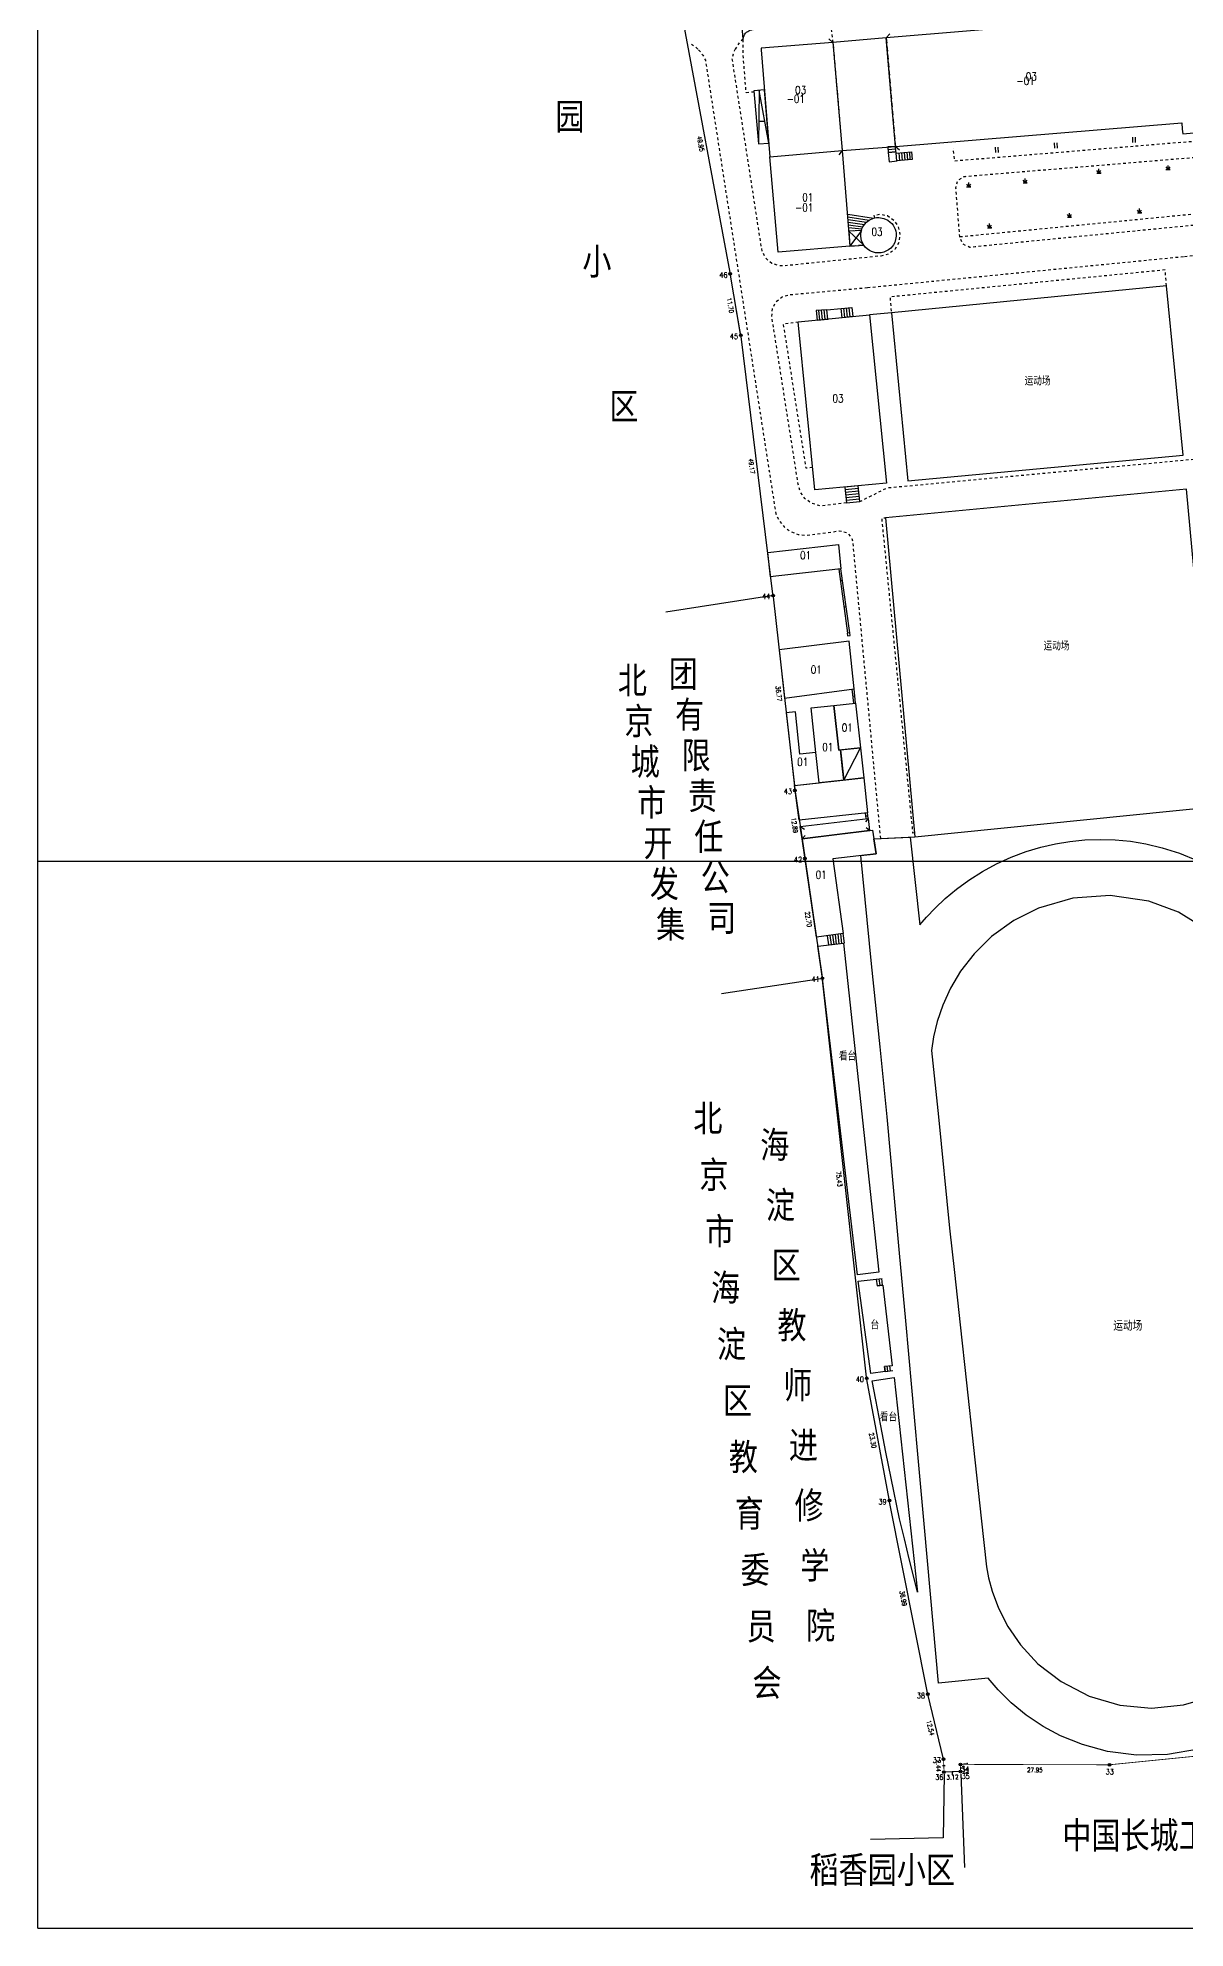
# Model space of a CAD drawing. Extents: x -9390 to -4743, y 24196 to 25839.
# Drawn here: x -9390 to -8960, y 24196 to 24905 of the extents above; entities that cross this region are included whole.
import ezdxf
from ezdxf.enums import TextEntityAlignment as Align

# ---------------------------------------------------------------- set-up
doc = ezdxf.new("R2010")
doc.units = 0
doc.header["$MEASUREMENT"] = 0
for name, pattern in [('X5', [3, 2, -1]), ('X6', [2, 1, -1]), ('X87', [7, 5, -2])]:
    doc.linetypes.add(name, pattern=pattern)
doc.layers.get('0').update_dxf_attribs({"linetype": 'CONTINUOUS'})
for name, color, linetype in [('BOUND', 7, 'CONTINUOUS'), ('DLDW', 14, 'CONTINUOUS'), ('DLSS', 5, 'CONTINUOUS'), ('JMD', 6, 'CONTINUOUS'), ('JZD', 1, 'CONTINUOUS'), ('TK', 7, 'CONTINUOUS'), ('YZH', 2, 'CONTINUOUS'), ('ZBTZ', 5, 'CONTINUOUS')]:
    doc.layers.add(name, color=color, linetype=linetype)
doc.styles.add('HZ', font='rs', dxfattribs={"width": 0.8, "bigfont": 'hztxt'})
doc.styles.add('黑体', font='SIMHEI.TTF', dxfattribs={"width": 0.8})
doc.linetypes.add('X19', pattern='A,4.5,[145,symbolx.shx,S=1,R=0,X=0,Y=1],4.5,-0.5,[146,symbolx.shx,S=1,R=0,X=0,Y=0],-0.5', length=10)
doc.linetypes.add('X71', pattern='A,5,[150,symbolx.shx,S=1,R=0,X=0,Y=1],5', length=10)
doc.linetypes.add('X73', pattern='A,5,[150,symbolx.shx,S=1,R=0,X=0,Y=0.5],5', length=10)
doc.linetypes.add('X79', pattern='A,5,[150,symbolx.shx,S=1,R=0,X=0,Y=0],5,[149,symbolx.shx,S=0.25,R=0,X=0,Y=-0.5],1e-08', length=10)

# ---------------------------------------------------------------- blocks, each defined once
blk = doc.blocks.new('GC520')
for p, q in [((-0.56, -1), (-0.56, 1)), ((0.44, -1), (0.44, 1))]:
    blk.add_line(p, q)
blk = doc.blocks.new('GC124')
for p, q in [((0, -0.8), (-0.75, 0.2)), ((0, -0.8), (0, 0.8)), ((0, -0.8), (0.75, 0.2)), ((-0.8, -0.8), (0.75, -0.8)), ((0.8, -0.8), (0, -0.8))]:
    blk.add_line(p, q)

msp = doc.modelspace()

# ---------------------------------------------------------------- linework, layer by layer
at = {"linetype": 'CONTINUOUS', "flags": 128}
for points in [[(-9049.82, 24256.61), (-9050.82, 24256.61)], [(-9047.15, 24254.42), (-9047.14, 24253.28)], [(-9044.09, 24255.86), (-9043.03, 24255.88)]]:
    msp.add_lwpolyline(points, dxfattribs=at)
at = {"layer": 'BOUND', "linetype": 'CONTINUOUS', "flags": 128}
for points in [[(-9091.9, 24902.8), (-9088.41, 24862.23), (-9068.47, 24863.82), (-9071.88, 24904.53)], [(-9068.26, 24861.83), (-9068.47, 24863.82), (-9071.28, 24863.6), (-9071.12, 24861.59)], [(-9062.21, 24858.93), (-9067.91, 24858.35), (-9068.21, 24861.33), (-9062.45, 24861.81)], [(-9097.81, 24798.73), (-9093.83, 24799.11), (-9094.21, 24802.59), (-9098.19, 24802.24)], [(-9084.47, 24800.01), (-9088.45, 24799.6), (-9088.82, 24803.08), (-9084.84, 24803.43)], [(-9081.82, 24730.65), (-9082.39, 24736.58), (-9087.44, 24736.09), (-9086.86, 24730.14)]]:
    msp.add_lwpolyline(points, close=True, dxfattribs=at)
at = {"layer": 'BOUND', "linetype": 'CONTINUOUS'}
msp.add_lwpolyline([(-9081.13, 24828.38), (-9081.35, 24829.33), (-9081.45, 24830.18), (-9081.44, 24831.05), (-9081.23, 24832.24), (-9085.98, 24832.09), (-9085.53, 24826.44), (-9080.34, 24826.82)], close=True, dxfattribs=at)
at = {"layer": 'DLDW', "linetype": 'CONTINUOUS', "flags": 128}
for points in [[(-9117.56, 24884.99), (-9121.49, 24884.67), (-9119.81, 24864.74), (-9115.93, 24865.06)], [(-9080.35, 24627.03), (-9078.95, 24613.91), (-9104.49, 24611.17), (-9106.35, 24624.25)], [(-9095.85, 24551.9), (-9097.61, 24563.96), (-9087.9, 24565.07), (-9074.7, 24441.77), (-9082.72, 24440.81)], [(-9082.42, 24438.32), (-9075.66, 24439.13), (-9075.36, 24436.6), (-9073.12, 24436.87), (-9069.64, 24406.69), (-9072.53, 24406.35), (-9072.32, 24404.49), (-9077.64, 24403.79)], [(-9077.12, 24401.04), (-9068.9, 24402.28), (-9060.23, 24321.8), (-9061.46, 24326.86), (-9063.26, 24334.32), (-9065.07, 24341.77), (-9066.88, 24349.22), (-9070.11, 24364.46), (-9072.03, 24374.27), (-9073.9, 24384.09), (-9075.77, 24393.92)]]:
    msp.add_lwpolyline(points, close=True, dxfattribs=at)
for points in [[(-9115.93, 24865.06), (-9119.53, 24884.83), (-9119.81, 24864.74)], [(-9119.69, 24873.25), (-9117.43, 24873.33)], [(-8954.83, 24262.96), (-8966.44, 24260.93), (-8978.07, 24260.69), (-8988.95, 24262.09), (-8998.35, 24264.63), (-9006.51, 24267.93), (-9013.03, 24271.41), (-9019.38, 24275.64), (-9025.11, 24280.34), (-9029.96, 24285.14), (-9033.74, 24289.55), (-9052.28, 24287.61), (-9055.31, 24321.08), (-9057.7, 24347.45), (-9060.07, 24373.48), (-9062.34, 24398.55), (-9064.6, 24423.44), (-9066.9, 24448.83), (-9069.02, 24472.19), (-9071.54, 24500), (-9074.21, 24526.23), (-9077.37, 24557.34), (-9081.49, 24597.93), (-9075.74, 24598.64), (-9076.56, 24604.25), (-9062.91, 24604.9), (-9059.28, 24571.95), (-9056.8, 24574.85), (-9053.58, 24578.26), (-9049.84, 24581.8), (-9045.59, 24585.36), (-9040.95, 24588.76), (-9035.82, 24592), (-9030.5, 24594.88), (-9025.02, 24597.37), (-9019.44, 24599.46), (-9013.97, 24601.1), (-9008.5, 24602.36), (-9003.02, 24603.26), (-8997.47, 24603.82), (-8991.72, 24604.01), (-8986.04, 24603.84), (-8980.3, 24603.28), (-8974.56, 24602.34), (-8968.39, 24600.89), (-8961.98, 24598.86), (-8955.33, 24596.15)], [(-8950.12, 24569.06), (-8962.36, 24576.69), (-8973.46, 24580.8), (-8987.95, 24582.99), (-9001.91, 24582), (-9014.82, 24578.24), (-9024.09, 24573.57), (-9032.38, 24567.59), (-9038.96, 24561.13), (-9044, 24554.65), (-9047.87, 24548.17), (-9050.74, 24541.87), (-9052.8, 24535.76), (-9054.15, 24529.94), (-9054.88, 24524.91), (-9052.36, 24500), (-9048.13, 24458.23), (-9046.32, 24441.58), (-9044.2, 24422.01), (-9041.84, 24400.26), (-9039.2, 24375.98), (-9036.32, 24349.5), (-9034.34, 24331.27), (-9033.55, 24327.1), (-9032.21, 24322.13), (-9029.82, 24315.74), (-9026.32, 24308.92), (-9021.54, 24301.97), (-9015.04, 24294.95), (-9006.36, 24288.23), (-8995.76, 24282.76), (-8984.27, 24279.4), (-8972.46, 24278.28), (-8960.41, 24279.47), (-8949.53, 24282.66)]]:
    msp.add_lwpolyline(points, dxfattribs=at)
at = {"layer": 'DLSS', "linetype": 'X6', "flags": 128}
for points in [[(-9091.86, 24902.81), (-9092.65, 24910.52), (-9122.14, 24907.51)], [(-9144.97, 24902.15), (-9143.77, 24901.35), (-9142.24, 24900)], [(-9142.24, 24900), (-9142.02, 24899.77), (-9140.71, 24898.08), (-9139.71, 24896.19), (-9113.33, 24726.16), (-9112.08, 24723.44), (-9110.17, 24721.14), (-9107.74, 24719.39), (-9104.95, 24718.32), (-9101.97, 24718), (-9101.5, 24718.02), (-9089.49, 24719.67), (-9086.61, 24719.05), (-9084.74, 24716.78), (-9084.47, 24715.32), (-9074.11, 24604.36)], [(-9076.24, 24837), (-9076.39, 24838.03), (-9074.37, 24838.4), (-9071.44, 24837.88), (-9069.01, 24836.15), (-9067.39, 24833.64), (-9066.74, 24830.73), (-9067.23, 24827.79), (-9068.72, 24825.21), (-9071.08, 24823.4), (-9073.99, 24822.72), (-9110.26, 24819.01), (-9111.95, 24819.04), (-9114.78, 24819.98), (-9117.06, 24821.9), (-9118.46, 24824.53), (-9129.63, 24896.65), (-9129.22, 24898.5), (-9128.66, 24900)], [(-9125.52, 24904.02), (-9127.34, 24902.33), (-9128.54, 24900.26), (-9128.66, 24900)], [(-9121.45, 24884.2), (-9124.41, 24883.95), (-9125.41, 24896.35), (-9125.55, 24898.54), (-9125.53, 24900), (-9125.52, 24904.02)], [(-8951.07, 24869.42), (-8950.77, 24866.14), (-9046.28, 24858.31), (-9046.75, 24863.2)], [(-8945.21, 24854.62), (-8944.26, 24840.55), (-8944.74, 24837.74), (-8946.75, 24835.58), (-8949.63, 24834.91), (-9038.53, 24826.19), (-9040.62, 24825.92), (-9043.23, 24827.27), (-9044.34, 24829.99), (-9045.76, 24848.11), (-9045.19, 24850.98), (-9042.73, 24852.55), (-9042.2, 24852.6), (-8951.25, 24860.13), (-8948.38, 24859.37), (-8946.2, 24857.35), (-8945.21, 24854.62)], [(-9044.34, 24829.99), (-8951.64, 24839), (-8949.11, 24840.34), (-8948.69, 24841.69), (-8949.98, 24859.79)], [(-8960.07, 24822.57), (-8900, 24828.65)], [(-9078.88, 24810.9), (-8960.07, 24822.57)], [(-8966.8, 24811.54), (-8967.34, 24817.5), (-9070.52, 24807.36), (-9069.98, 24801.42)], [(-9086.86, 24730.14), (-9096.27, 24729.06), (-9097.19, 24729.14), (-9100.04, 24730.05), (-9102.44, 24731.83), (-9104.13, 24734.29), (-9104.92, 24737.17), (-9114.78, 24799.93), (-9114.6, 24802.9), (-9113.25, 24805.55), (-9110.94, 24807.44), (-9108.58, 24808.19), (-9078.88, 24810.9)], [(-9099.51, 24743.38), (-9101.92, 24743.14), (-9110.45, 24797.31), (-9104.93, 24798.05)], [(-9081.82, 24730.65), (-9071.57, 24735.83), (-8952.45, 24746.95)], [(-9061.27, 24606.45), (-9061.87, 24606.4), (-9073.51, 24724.5), (-9072.23, 24724.58)]]:
    msp.add_lwpolyline(points, dxfattribs=at)
at = {"layer": 'JMD', "linetype": 'CONTINUOUS'}
for p, q in [((-9087.81, 24626.23), (-9081.57, 24638.37)), ((-9104.16, 24608.9), (-9102.57, 24607.83)), ((-9078.7, 24611.89), (-9079.69, 24610.63)), ((-9078.14, 24607.34), (-9079.4, 24608.32)), ((-9103.47, 24604.23), (-9102.31, 24605.42))]:
    msp.add_line(p, q, dxfattribs=at)
at = {"layer": 'JMD', "linetype": 'CONTINUOUS', "flags": 128}
for points in [[(-8953.7, 24900), (-8953.97, 24903.2), (-8954.31, 24907.44), (-8954.92, 24914.23), (-8996.29, 24910.8), (-9007.22, 24909.89), (-9071.88, 24904.53), (-9091.9, 24902.8), (-9118.85, 24900.67), (-9118.8, 24900), (-9115.51, 24859.95), (-9088.41, 24862.23), (-9068.47, 24863.82), (-8961.11, 24872.71), (-8960.89, 24870.32), (-8960.72, 24868.53), (-8951.07, 24869.42), (-8951.93, 24879.45)], [(-9112.04, 24675.02), (-9110.02, 24656.98), (-9083.93, 24660.41), (-9085.81, 24678.27)], [(-9091.53, 24654.26), (-9083.38, 24655.14), (-9081.57, 24638.37), (-9089.72, 24637.49)], [(-9089.03, 24637.56), (-9081.57, 24638.37), (-9080.35, 24627.03), (-9087.81, 24626.23), (-9088.27, 24630.51)], [(-9104.16, 24608.9), (-9078.7, 24611.89), (-9078.14, 24607.34), (-9103.47, 24604.23), (-9104.16, 24608.9)]]:
    msp.add_lwpolyline(points, close=True, dxfattribs=at)
at = {"layer": 'JMD', "linetype": 'CONTINUOUS'}
for points in [[(-9115.51, 24859.95), (-9088.41, 24862.23), (-9085.53, 24826.44), (-9112.44, 24824.23)], [(-9081.45, 24830.18), (-9081.44, 24831.05), (-9081.23, 24832.24), (-9081.03, 24832.86), (-9080.64, 24833.72), (-9080.08, 24834.57), (-9079.32, 24835.4), (-9078.28, 24836.19), (-9076.7, 24836.89), (-9076.24, 24837), (-9075.58, 24837.11), (-9074.62, 24837.16), (-9072.78, 24836.84), (-9071.26, 24836.12), (-9070.38, 24835.45), (-9069.83, 24834.9), (-9069.35, 24834.28), (-9068.88, 24833.49), (-9068.59, 24832.82), (-9068.34, 24831.98), (-9068.22, 24831.27), (-9068.19, 24830.14), (-9068.39, 24828.86), (-9068.74, 24827.85), (-9069.21, 24826.96), (-9069.59, 24826.43), (-9070.24, 24825.71), (-9071.02, 24825.07), (-9072, 24824.5), (-9072.75, 24824.21), (-9073.75, 24823.96), (-9074.63, 24823.88), (-9075.33, 24823.9), (-9075.99, 24823.98), (-9076.63, 24824.13), (-9077.48, 24824.43), (-9078.21, 24824.81), (-9079.02, 24825.37), (-9079.75, 24826.06), (-9080.34, 24826.82), (-9080.72, 24827.57), (-9081.13, 24828.38), (-9081.35, 24829.33)], [(-9104.93, 24798.05), (-9078.15, 24800.62), (-9071.75, 24737.62), (-9098.68, 24735)], [(-9116.28, 24711.58), (-9089.85, 24714.56), (-9088.88, 24705.47), (-9101.02, 24704.1), (-9113.27, 24702.72), (-9115.31, 24702.49)], [(-9098.28, 24636.57), (-9104.25, 24635.93), (-9105.96, 24651.83), (-9109.39, 24651.41), (-9106.35, 24624.25), (-9097.07, 24625.24)], [(-9098.28, 24636.57), (-9100.08, 24653.33), (-9091.53, 24654.26), (-9089.72, 24637.49), (-9089.03, 24637.56), (-9087.81, 24626.23), (-9097.07, 24625.24)], [(-9103.47, 24604.23), (-9090.48, 24605.82), (-9077.04, 24607.47), (-9075.74, 24598.64), (-9091.9, 24596.66), (-9087.99, 24568.68), (-9098.09, 24567.3)]]:
    msp.add_lwpolyline(points, close=True, dxfattribs=at)
at = {"layer": 'JZD', "linetype": 'CONTINUOUS', "const_width": 0.3, "flags": 128}
for points in [[(-9130.47, 24816.55), (-9148.56, 24913.78)], [(-9126.49, 24793.48), (-9130.3, 24815.57)], [(-9114.39, 24695.9), (-9126.34, 24792.5)], [(-9106.19, 24622.83), (-9114.27, 24694.91)], [(-9102.46, 24597.31), (-9106.06, 24621.84)], [(-9095.93, 24552.39), (-9102.31, 24596.32)], [(-9079.28, 24402.44), (-9095.8, 24551.4)], [(-9070.83, 24356.61), (-9079.14, 24401.46)], [(-9056.46, 24284.04), (-9070.64, 24355.63)], [(-9050.52, 24259.68), (-9056.24, 24283.06)], [(-9050.26, 24254.8), (-9050.38, 24258.69)], [(-9044.52, 24254.52), (-9049.75, 24254.32)], [(-9044.1, 24256.7), (-9044.04, 24255.04)]]:
    msp.add_lwpolyline(points, dxfattribs=at)
at = {"layer": 'JZD', "linetype": 'X79', "flags": 128}
for points in [[(-9130.47, 24816.55), (-9148.56, 24913.78)], [(-9126.49, 24793.48), (-9130.3, 24815.57)], [(-9114.39, 24695.9), (-9126.34, 24792.5)]]:
    msp.add_lwpolyline(points, dxfattribs=at)
at = {"layer": 'JZD', "linetype": 'CONTINUOUS', "flags": 128}
for points in [[(-9114.33, 24695.4), (-9154.6, 24689.21)], [(-9096.48, 24551.78), (-9133.69, 24546.13)], [(-9050.2, 24253.49), (-9050.5, 24229.69)], [(-9043.99, 24253.72), (-9042.58, 24218.56)], [(-9050.5, 24229.69), (-9077.8, 24229.1)]]:
    msp.add_lwpolyline(points, dxfattribs=at)
at = {"layer": 'JZD', "linetype": 'X71', "flags": 128}
for points in [[(-9114.27, 24694.91), (-9106.19, 24622.83)], [(-9106.06, 24621.84), (-9102.46, 24597.31)], [(-9102.31, 24596.32), (-9095.93, 24552.39)], [(-9044.52, 24254.52), (-9049.75, 24254.32)]]:
    msp.add_lwpolyline(points, dxfattribs=at)
at = {"layer": 'JZD', "linetype": 'X73', "flags": 128}
for points in [[(-9079.28, 24402.44), (-9095.8, 24551.4)], [(-9070.83, 24356.61), (-9079.14, 24401.46)], [(-9056.46, 24284.04), (-9070.64, 24355.63)], [(-9050.52, 24259.68), (-9056.24, 24283.06)]]:
    msp.add_lwpolyline(points, dxfattribs=at)
at = {"layer": 'JZD', "linetype": 'X87', "const_width": 0.3, "flags": 128}
for points in [[(-8870.03, 24268.86), (-8987.72, 24257.1)], [(-8988.72, 24257.05), (-9043.62, 24257.2)]]:
    msp.add_lwpolyline(points, dxfattribs=at)
at = {"layer": 'JZD', "linetype": 'CONTINUOUS'}
for centre, radius in [((-9130.38, 24816.06), 0.5), ((-9130.38, 24816.06), 0.4), ((-9130.38, 24816.06), 0.4), ((-9126.41, 24792.99), 0.5), ((-9126.41, 24792.99), 0.4), ((-9126.41, 24792.99), 0.4), ((-9114.33, 24695.4), 0.5), ((-9114.33, 24695.4), 0.5), ((-9114.33, 24695.4), 0.4), ((-9106.13, 24622.33), 0.5), ((-9106.13, 24622.33), 0.5), ((-9102.38, 24596.82), 0.5), ((-9102.38, 24596.82), 0.5), ((-9095.85, 24551.9), 0.5), ((-9095.85, 24551.9), 0.5), ((-9079.23, 24401.95), 0.5), ((-9079.23, 24401.95), 0.4), ((-9079.23, 24401.95), 0.4), ((-9070.74, 24356.12), 0.5), ((-9070.74, 24356.12), 0.4), ((-9070.74, 24356.12), 0.4), ((-9070.74, 24356.12), 0.4), ((-9056.36, 24283.55), 0.5), ((-9056.36, 24283.55), 0.4), ((-9056.36, 24283.55), 0.4), ((-9056.36, 24283.55), 0.4), ((-9050.4, 24259.19), 0.5), ((-9050.4, 24259.19), 0.4), ((-9050.4, 24259.19), 0.4), ((-9050.4, 24259.19), 0.4), ((-9050.25, 24254.3), 0.5), ((-9050.25, 24254.3), 0.4), ((-9050.25, 24254.3), 0.4), ((-9050.25, 24254.3), 0.4), ((-9044.12, 24257.2), 0.5), ((-9044.12, 24257.2), 0.4), ((-9044.12, 24257.2), 0.4), ((-9044.12, 24257.2), 0.4), ((-9044.02, 24254.54), 0.5), ((-9044.02, 24254.54), 0.4), ((-9044.02, 24254.54), 0.4), ((-9044.02, 24254.54), 0.4), ((-8988.22, 24257.05), 0.5), ((-8988.22, 24257.05), 0.4), ((-8988.22, 24257.05), 0.4), ((-8988.22, 24257.05), 0.4)]:
    msp.add_circle(centre, radius, dxfattribs=at)
for p in [(-9130.38, 24816.06), (-9130.38, 24816.06), (-9130.38, 24816.06), (-9126.41, 24792.99), (-9126.41, 24792.99), (-9126.41, 24792.99), (-9114.33, 24695.4), (-9114.33, 24695.4), (-9114.33, 24695.4), (-9114.33, 24695.4), (-9106.13, 24622.33), (-9106.13, 24622.33), (-9106.13, 24622.33), (-9106.13, 24622.33), (-9102.38, 24596.82), (-9102.38, 24596.82), (-9102.38, 24596.82), (-9102.38, 24596.82), (-9079.23, 24401.95), (-9079.23, 24401.95), (-9079.23, 24401.95), (-9070.74, 24356.12), (-9070.74, 24356.12), (-9070.74, 24356.12), (-9056.36, 24283.55), (-9056.36, 24283.55), (-9056.36, 24283.55), (-9050.4, 24259.19), (-9050.4, 24259.19), (-9050.4, 24259.19), (-9050.25, 24254.3), (-9050.25, 24254.3), (-9050.25, 24254.3), (-9044.12, 24257.2), (-9044.12, 24257.2), (-9044.12, 24257.2), (-9044.02, 24254.54), (-9044.02, 24254.54), (-9044.02, 24254.54), (-8988.22, 24257.05), (-8988.22, 24257.05), (-8988.22, 24257.05)]:
    msp.add_point(p, dxfattribs=at)
at = {"layer": 'JZD', "color": 7, "linetype": 'CONTINUOUS'}
msp.add_point((-9095.85, 24551.9), dxfattribs=at)
msp.add_point((-9095.85, 24551.9), dxfattribs=at)
msp.add_point((-9095.85, 24551.9), dxfattribs=at)
msp.add_point((-9095.85, 24551.9), dxfattribs=at)
at = {"layer": 'TK', "linetype": 'CONTINUOUS'}
for p, q in [((-9390.01, 24195.79), (-9390.01, 25395.79)), ((-9390.01, 24595.79), (-8390.01, 24595.79)), ((-9390.01, 24195.79), (-8390.01, 24195.79))]:
    msp.add_line(p, q, dxfattribs=at)
at = {"layer": 'YZH', "linetype": 'X5'}
for p, q in [((-9070.59, 24906.06), (-9071.88, 24904.53)), ((-9093.43, 24904.09), (-9091.9, 24902.8)), ((-9091.9, 24902.8), (-9088.41, 24862.23)), ((-9071.88, 24904.53), (-9068.47, 24863.82)), ((-9068.47, 24863.82), (-9066.94, 24862.53)), ((-9088.41, 24862.23), (-9089.69, 24860.7)), ((-9081.23, 24832.24), (-9085.98, 24832.09)), ((-9080.34, 24826.82), (-9085.53, 24826.44))]:
    msp.add_line(p, q, dxfattribs=at)
at = {"layer": 'YZH', "linetype": 'CONTINUOUS'}
for p, q in [((-9068.37, 24862.83), (-9071.2, 24862.59)), ((-9068.26, 24861.83), (-9071.12, 24861.59)), ((-9066.85, 24858.46), (-9067.1, 24861.42)), ((-9065.85, 24858.56), (-9066.1, 24861.5)), ((-9064.86, 24858.66), (-9065.1, 24861.59)), ((-9063.86, 24858.76), (-9064.11, 24861.67)), ((-9062.87, 24858.86), (-9063.11, 24861.76)), ((-9085.98, 24832.09), (-9080.34, 24826.82)), ((-9081.23, 24832.24), (-9085.53, 24826.44)), ((-9096.82, 24798.83), (-9097.2, 24802.33)), ((-9095.82, 24798.92), (-9096.21, 24802.42)), ((-9094.83, 24799.02), (-9095.21, 24802.51)), ((-9087.46, 24799.7), (-9087.82, 24803.17)), ((-9086.46, 24799.8), (-9086.83, 24803.25)), ((-9085.47, 24799.91), (-9085.83, 24803.34)), ((-9082.3, 24735.59), (-9087.34, 24735.09)), ((-9082.2, 24734.59), (-9087.24, 24734.1)), ((-9082.1, 24733.6), (-9087.15, 24733.1)), ((-9082.01, 24732.6), (-9087.05, 24732.1)), ((-9081.91, 24731.61), (-9086.95, 24731.11))]:
    msp.add_line(p, q, dxfattribs=at)
at = {"layer": 'YZH', "linetype": 'CONTINUOUS', "flags": 128}
for points in [[(-9125.52, 24904.02), (-9128.03, 24934.69)], [(-9125.52, 24904.02), (-9125.46, 24904.51), (-9125.34, 24905), (-9125.16, 24905.46), (-9124.91, 24905.9), (-9124.61, 24906.29), (-9124.25, 24906.64), (-9123.85, 24906.94), (-9123.41, 24907.18), (-9122.95, 24907.36), (-9122.46, 24907.47), (-9122.14, 24907.51)], [(-9068.26, 24861.83), (-9068.47, 24863.82), (-9071.28, 24863.6), (-9071.12, 24861.59)], [(-9071.12, 24861.59), (-9070.84, 24858.05), (-9067.84, 24858.35)], [(-9068.26, 24861.83), (-9068.21, 24861.33)], [(-9062.21, 24858.93), (-9067.91, 24858.35), (-9068.21, 24861.33), (-9062.45, 24861.81)], [(-9086.35, 24838.42), (-9076.7, 24836.89)], [(-9086.29, 24837.42), (-9078.28, 24836.19)], [(-9086.23, 24836.42), (-9079.32, 24835.4)], [(-9086.17, 24835.42), (-9080.08, 24834.57)], [(-9086.11, 24834.43), (-9080.64, 24833.72)], [(-9086.09, 24833.45), (-9086.04, 24833.43), (-9081.03, 24832.86)], [(-9097.81, 24798.73), (-9093.83, 24799.11), (-9094.21, 24802.59), (-9098.19, 24802.24)], [(-9094.21, 24802.59), (-9088.82, 24803.08)], [(-9084.47, 24800.01), (-9088.45, 24799.6), (-9088.82, 24803.08), (-9084.84, 24803.43)], [(-9081.82, 24730.65), (-9082.39, 24736.58), (-9087.44, 24736.09), (-9086.86, 24730.14)], [(-9086.28, 24681.33), (-9089.57, 24705.38)], [(-9088.99, 24701.14), (-9088.3, 24701.24)], [(-9085.59, 24681.42), (-9088.88, 24705.47)], [(-9087.64, 24691.23), (-9086.94, 24691.33)], [(-9084.08, 24655.06), (-9084.63, 24660.33)], [(-9084.35, 24657.7), (-9083.66, 24657.77)], [(-9083.38, 24655.14), (-9083.93, 24660.41)], [(-9079.4, 24611.8), (-9079.64, 24613.82)], [(-9079.52, 24612.81), (-9078.82, 24612.9)], [(-9078.7, 24611.89), (-9078.95, 24613.91)], [(-9093.47, 24564.44), (-9093.94, 24567.87)], [(-9092.48, 24564.55), (-9092.95, 24568)], [(-9091.48, 24564.66), (-9091.96, 24568.14)], [(-9090.49, 24564.78), (-9090.97, 24568.27)], [(-9089.5, 24564.89), (-9089.98, 24568.41)], [(-9088.5, 24565), (-9088.98, 24568.54)], [(-9087.51, 24565.11), (-9087.99, 24568.68)], [(-9075.66, 24439.13), (-9073.43, 24439.4)], [(-9075.66, 24439.13), (-9075.36, 24436.6)], [(-9074.67, 24439.25), (-9074.36, 24436.72)], [(-9073.68, 24439.37), (-9073.37, 24436.84)], [(-9073.12, 24436.87), (-9075.36, 24436.6)], [(-9069.64, 24406.69), (-9072.57, 24406.33)], [(-9072.32, 24404.49), (-9072.57, 24406.33)], [(-9072.32, 24404.49), (-9069.42, 24404.84)], [(-9071.32, 24404.61), (-9071.58, 24406.45)], [(-9070.33, 24404.73), (-9070.59, 24406.57)]]:
    msp.add_lwpolyline(points, dxfattribs=at)
at = {"layer": 'YZH', "linetype": 'X19', "flags": 128}
for points in [[(-9069.98, 24801.42), (-9063.79, 24738.39), (-8960.6, 24748.03), (-8966.8, 24811.54), (-9069.98, 24801.42)], [(-9069.98, 24801.42), (-9078.15, 24800.62)], [(-9072.23, 24724.58), (-9061.13, 24604.99), (-8948.33, 24616.35), (-8959.38, 24735.25), (-9072.23, 24724.58)]]:
    msp.add_lwpolyline(points, dxfattribs=at)
at = {"layer": 'YZH', "linetype": 'CONTINUOUS'}
msp.add_lwpolyline([(-9085.46, 24680.43), (-9085.59, 24681.42), (-9086.58, 24681.3), (-9086.46, 24680.31)], close=True, dxfattribs=at)
at = {"layer": 'YZH', "linetype": 'X19', "ltscale": 5, "flags": 128}
msp.add_lwpolyline([(-9076.56, 24604.25), (-9061.13, 24604.99)], dxfattribs=at)

# ---------------------------------------------------------------- block references
at = {"layer": 'ZBTZ', "linetype": 'CONTINUOUS', "rotation": 2.361091808748585}
for p in [(-9030.29, 24862.52), (-9008.18, 24864.19), (-8978.89, 24866.32)]:
    msp.add_blockref('GC520', p, dxfattribs=at)
at = {"layer": 'ZBTZ', "linetype": 'CONTINUOUS'}
for p in [(-8966.22, 24855.92), (-9040.95, 24849.45), (-9019.81, 24850.96), (-8992.17, 24854.63), (-9033.13, 24834.14), (-9003.18, 24838.05), (-8976.91, 24839.73)]:
    msp.add_blockref('GC124', p, dxfattribs=at)

# ---------------------------------------------------------------- texts
at = {"layer": 'DLDW', "linetype": 'CONTINUOUS', "style": 'HZ', "width": 0.8}
for s, height, p in [('运动场', 3, (-9015.16, 24776.1)), ('运动场', 3, (-9008.06, 24676.76)), ('看台', 3, (-9086.41, 24523.01)), ('台', 3, (-9076.19, 24422.24)), ('运动场', 3.5, (-8981.31, 24421.86)), ('看台', 3, (-9071.07, 24387.71))]:
    msp.add_text(s, height=height, dxfattribs=at).set_placement(p, align=Align.MIDDLE)
at = {"layer": 'JMD', "linetype": 'CONTINUOUS', "style": 'HZ', "width": 0.8}
for s, p in [('03', (-9017.52, 24890.07)), ('01', (-9098.15, 24667.68)), ('01', (-9086.52, 24645.9)), ('01', (-9093.83, 24638.6)), ('01', (-9103.23, 24633.06))]:
    msp.add_text(s, height=3, dxfattribs=at).set_placement(p, align=Align.MIDDLE)
for s, p in [('03', (-9101.94, 24883.46)), ('-01', (-9016.26, 24886.87)), ('-01', (-9102.43, 24880.16)), ('-01', (-9099.28, 24839.4)), ('01', (-9099.27, 24843.21)), ('03', (-9073.31, 24830.31)), ('03', (-9087.93, 24767.82)), ('01', (-9100.08, 24709.03)), ('01', (-9094.26, 24589.26))]:
    msp.add_text(s, height=3, dxfattribs=at).set_placement(p, align=Align.RIGHT)
at = {"layer": 'JZD', "color": 0, "linetype": 'CONTINUOUS', "style": '黑体', "width": 0.8}
for s, p in [('园', (-9195.95, 24870.05)), ('小', (-9185.83, 24815.72)), ('区', (-9175.72, 24761.39)), ('团', (-9153.43, 24661.06)), ('北', (-9172.51, 24658.65)), ('京', (-9170.11, 24643.39)), ('有', (-9151.04, 24645.81)), ('城', (-9167.72, 24628.14)), ('限', (-9148.64, 24630.56)), ('市', (-9165.33, 24612.89)), ('责', (-9146.25, 24615.3)), ('开', (-9162.93, 24597.63)), ('任', (-9143.86, 24600.05)), ('发', (-9160.54, 24582.38)), ('公', (-9141.47, 24584.8)), ('司', (-9139.07, 24569.54)), ('集', (-9158.15, 24567.13)), ('北', (-9144.22, 24494.45)), ('海', (-9119.16, 24484.46)), ('京', (-9142, 24473.28)), ('淀', (-9117.01, 24461.93)), ('市', (-9139.79, 24452.12)), ('区', (-9114.86, 24439.41)), ('海', (-9137.57, 24430.96)), ('教', (-9112.71, 24416.89)), ('淀', (-9135.36, 24409.8)), ('师', (-9110.56, 24394.37)), ('区', (-9133.14, 24388.64)), ('进', (-9108.41, 24371.84)), ('教', (-9130.92, 24367.47)), ('修', (-9106.26, 24349.32)), ('育', (-9128.71, 24346.31)), ('学', (-9104.1, 24326.8)), ('委', (-9126.49, 24325.15)), ('员', (-9124.28, 24303.99)), ('院', (-9101.95, 24304.28)), ('会', (-9122.06, 24282.82))]:
    msp.add_text(s, height=10, dxfattribs=at).set_placement(p)
at = {"layer": 'JZD', "color": 7, "linetype": 'CONTINUOUS', "style": 'HZ', "width": 0.8}
for s, rotation, p in [('49.95', 280.53785, (-9141.48, 24864.8)), ('11.70', 279.77459, (-9130.36, 24804.19)), ('49.17', 277.05405, (-9122.35, 24743.95)), ('36.77', 276.40129, (-9112.22, 24658.64)), ('12.89', 278.35761, (-9106.24, 24609.28)), ('22.70', 278.27076, (-9101.1, 24574.07)), ('75.43', 276.32702, (-9089.53, 24476.7)), ('23.30', 280.49506, (-9076.95, 24378.67)), ('36.99', 281.20665, (-9065.51, 24319.44)), ('12.54', 283.75363, (-9055.32, 24270.89)), ('2.44', 271.75843, (-9052.32, 24256.69)), ('3.12', 2.13266, (-9047.06, 24252.42)), ('1.33', 272.14973, (-9042.07, 24255.94)), ('27.95', 359.8442, (-9016.17, 24255.12))]:
    msp.add_text(s, height=1.7, rotation=rotation, dxfattribs=at).set_placement(p, align=Align.MIDDLE)
at = {"layer": 'JZD', "linetype": 'CONTINUOUS', "style": 'HZ', "width": 0.8}
for s, p in [('46', (-9132.94, 24815.6)), ('45', (-9128.98, 24792.61)), ('44', (-9116.91, 24695.1)), ('43', (-9108.71, 24622)), ('42', (-9104.96, 24596.44)), ('41', (-9098.43, 24551.57)), ('40', (-9081.8, 24401.57)), ('39', (-9073.29, 24355.63)), ('38', (-9058.9, 24282.99)), ('37', (-9052.97, 24258.84)), ('36', (-9052.02, 24252.4)), ('34', (-9042.25, 24255.39)), ('35', (-9042.11, 24252.77)), ('33', (-8988.09, 24254.45))]:
    msp.add_text(s, height=2, dxfattribs=at).set_placement(p, align=Align.MIDDLE)
at = {"layer": 'JZD', "color": 0, "linetype": 'CONTINUOUS', "style": '黑体', "width": 0.8}
for s, p in [('中国长城工业总公司', (-8956.79, 24230.8)), ('稻香园小区', (-9073.4, 24217.81))]:
    msp.add_text(s, height=10, dxfattribs=at).set_placement(p, align=Align.MIDDLE)

doc.saveas('drawing.dxf')
